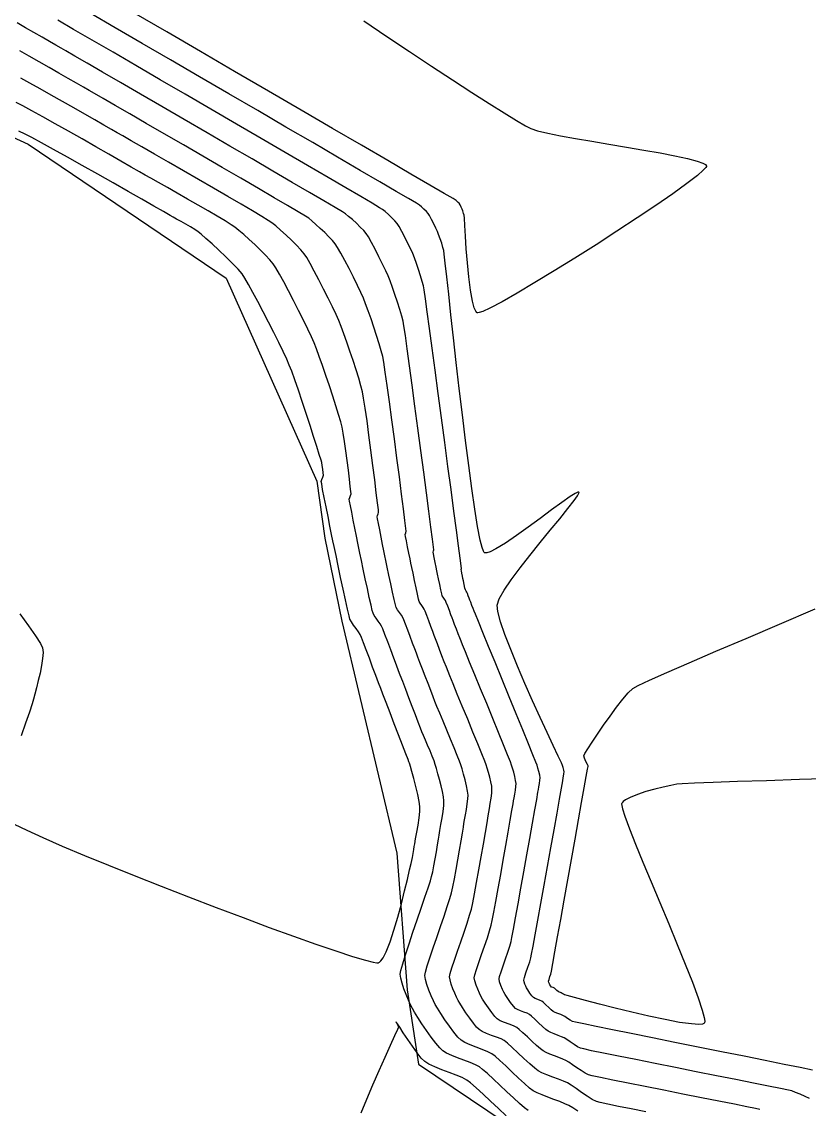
# Model space of a CAD drawing. Header units: metres. Extents: x 708941 to 724052, y 5405153 to 5413472.
# Drawn here: x 709587.8 to 709684.4, y 5411666 to 5411799.3 of the extents above; entities that cross this region are included whole.
import ezdxf

# ---------------------------------------------------------------- set-up
doc = ezdxf.new("R2010")
doc.units = ezdxf.units.M
doc.header["$LTSCALE"] = 12.7
doc.header["$MEASUREMENT"] = 0
for name, color, linetype in [('CONT-MJR1', 252, 'Continuous'), ('CONT-MNR1', 251, 'Continuous'), ('contornos2', 7, 'Continuous')]:
    doc.layers.add(name, color=color, linetype=linetype)

msp = doc.modelspace()

# ---------------------------------------------------------------- linework, layer by layer
at = {"layer": 'CONT-MJR1', "flags": 128}
for points, elevation in [([(709629.76, 5411799.42), (709632.57, 5411797.51), (709635.35, 5411795.65), (709638.05, 5411793.86), (709640.61, 5411792.19), (709642.98, 5411790.65), (709645.11, 5411789.29), (709646.96, 5411788.13), (709648.46, 5411787.22), (709649.56, 5411786.57), (709650.22, 5411786.22), (709651.05, 5411785.95), (709652.29, 5411785.65), (709653.85, 5411785.33), (709655.68, 5411784.99), (709657.68, 5411784.65), (709659.8, 5411784.3), (709661.95, 5411783.94), (709664.06, 5411783.58), (709666.06, 5411783.23), (709667.87, 5411782.88), (709669.42, 5411782.54), (709670.63, 5411782.22), (709671.31, 5411781.98), (709671.62, 5411781.8), (709671.72, 5411781.69), (709671.74, 5411781.64), (709671.74, 5411781.58), (709671.66, 5411781.43), (709671.36, 5411781.1), (709670.65, 5411780.48), (709669.33, 5411779.47), (709667.61, 5411778.22), (709665.56, 5411776.8), (709663.25, 5411775.25), (709660.78, 5411773.63), (709658.21, 5411771.97), (709655.62, 5411770.33), (709653.1, 5411768.77), (709650.72, 5411767.33), (709648.55, 5411766.05), (709646.69, 5411764.99), (709645.2, 5411764.21), (709644.33, 5411763.8), (709643.89, 5411763.65), (709643.71, 5411763.62), (709643.66, 5411763.63), (709643.59, 5411763.68), (709643.46, 5411763.84), (709643.28, 5411764.25), (709643.06, 5411765.06), (709642.82, 5411766.41), (709642.61, 5411768.02), (709642.44, 5411769.74), (709642.31, 5411771.45), (709642.2, 5411773.02), (709642.12, 5411774.32), (709642.07, 5411775.22), (709642.05, 5411775.58), (709641.98, 5411775.82), (709641.88, 5411776.11), (709641.8, 5411776.34), (709641.68, 5411776.58), (709641.54, 5411776.87), (709641.43, 5411777.05), (709641.33, 5411777.16), (709641.2, 5411777.29), (709641.08, 5411777.38), (709640.69, 5411777.62), (709639.58, 5411778.27), (709637.82, 5411779.29), (709635.5, 5411780.64), (709632.69, 5411782.28), (709629.47, 5411784.16), (709625.9, 5411786.24), (709622.07, 5411788.47), (709618.05, 5411790.82), (709613.91, 5411793.23), (709609.73, 5411795.66), (709605.59, 5411798.08), (709601.56, 5411800.42)], 235), ([(709655.98, 5411665.73), (709655.37, 5411666.14), (709654.89, 5411666.42), (709654.4, 5411666.64), (709653.77, 5411666.9), (709653.05, 5411667.16), (709652.31, 5411667.44), (709651.6, 5411667.72), (709650.98, 5411667.99), (709650.51, 5411668.24), (709650.07, 5411668.57), (709649.46, 5411669.11), (709648.72, 5411669.79), (709647.93, 5411670.53), (709647.15, 5411671.27), (709646.43, 5411671.93), (709645.84, 5411672.46), (709645.44, 5411672.77), (709644.94, 5411673.02), (709644.27, 5411673.29), (709643.52, 5411673.57), (709642.77, 5411673.86), (709642.12, 5411674.15), (709641.66, 5411674.43), (709641.28, 5411674.81), (709640.8, 5411675.41), (709640.25, 5411676.16), (709639.69, 5411676.95), (709639.18, 5411677.72), (709638.77, 5411678.37), (709638.51, 5411678.81), (709638.28, 5411679.28), (709638.01, 5411679.88), (709637.73, 5411680.57), (709637.48, 5411681.25), (709637.31, 5411681.88), (709637.23, 5411682.36), (709637.31, 5411682.79), (709637.52, 5411683.55), (709637.84, 5411684.55), (709638.24, 5411685.74), (709638.69, 5411687.03), (709639.14, 5411688.36), (709639.58, 5411689.64), (709639.98, 5411690.81), (709640.29, 5411691.79), (709640.49, 5411692.5), (709640.66, 5411693.25), (709640.86, 5411694.23), (709641.07, 5411695.35), (709641.28, 5411696.55), (709641.48, 5411697.74), (709641.67, 5411698.86), (709641.83, 5411699.82), (709641.95, 5411700.55), (709642.02, 5411700.99), (709642.1, 5411701.46), (709642.21, 5411702.07), (709642.33, 5411702.74), (709642.43, 5411703.41), (709642.5, 5411704.02), (709642.52, 5411704.49), (709642.46, 5411704.98), (709642.33, 5411705.62), (709642.16, 5411706.34), (709641.97, 5411707.06), (709641.79, 5411707.71), (709641.63, 5411708.21), (709641.47, 5411708.65), (709641.19, 5411709.36), (709640.81, 5411710.29), (709640.38, 5411711.34), (709639.92, 5411712.45), (709639.46, 5411713.55), (709639.05, 5411714.54), (709638.71, 5411715.37), (709638.47, 5411715.96), (709638.24, 5411716.55), (709637.95, 5411717.3), (709637.62, 5411718.16), (709637.28, 5411719.06), (709636.94, 5411719.94), (709636.63, 5411720.74), (709636.38, 5411721.42), (709636.19, 5411721.89), (709635.99, 5411722.43), (709635.73, 5411723.13), (709635.43, 5411723.92), (709635.13, 5411724.72), (709634.86, 5411725.43), (709634.65, 5411725.97), (709634.53, 5411726.26), (709634.36, 5411726.53), (709634.11, 5411726.88), (709633.87, 5411727.22), (709633.71, 5411727.5), (709633.62, 5411727.82), (709633.47, 5411728.47), (709633.27, 5411729.36), (709633.06, 5411730.38), (709632.83, 5411731.44), (709632.62, 5411732.44), (709632.45, 5411733.27), (709632.33, 5411733.83), (709632.21, 5411734.43), (709632.05, 5411735.22), (709631.87, 5411736.12), (709631.69, 5411737.02), (709631.54, 5411737.8), (709631.43, 5411738.37), (709631.39, 5411738.61), (709631.44, 5411738.78), (709631.52, 5411738.98), (709631.56, 5411739.14), (709631.53, 5411739.47), (709631.43, 5411740.31), (709631.28, 5411741.57), (709631.08, 5411743.14), (709630.86, 5411744.91), (709630.62, 5411746.78), (709630.38, 5411748.64), (709630.14, 5411750.39), (709629.92, 5411751.93), (709629.72, 5411753.14), (709629.58, 5411753.92), (709629.38, 5411754.68), (709629.12, 5411755.61), (709628.79, 5411756.65), (709628.43, 5411757.77), (709628.05, 5411758.91), (709627.67, 5411760.02), (709627.3, 5411761.05), (709626.96, 5411761.95), (709626.67, 5411762.68), (709626.34, 5411763.42), (709625.9, 5411764.35), (709625.38, 5411765.41), (709624.81, 5411766.54), (709624.23, 5411767.67), (709623.67, 5411768.73), (709623.16, 5411769.66), (709622.74, 5411770.39), (709622.43, 5411770.86), (709622.03, 5411771.34), (709621.5, 5411771.91), (709620.87, 5411772.53), (709620.21, 5411773.16), (709619.55, 5411773.76), (709618.95, 5411774.27), (709618.47, 5411774.66), (709618.04, 5411774.94), (709617.23, 5411775.43), (709616.09, 5411776.11), (709614.69, 5411776.94), (709613.07, 5411777.88), (709611.32, 5411778.91), (709609.48, 5411779.97), (709607.63, 5411781.04), (709605.81, 5411782.09), (709604.1, 5411783.08), (709602.55, 5411783.97), (709601.23, 5411784.72), (709600.2, 5411785.32), (709599.52, 5411785.71), (709598.82, 5411786.11), (709597.89, 5411786.64), (709596.78, 5411787.27), (709595.54, 5411787.99), (709594.2, 5411788.75), (709592.81, 5411789.54), (709591.42, 5411790.33), (709590.08, 5411791.08), (709588.82, 5411791.78), (709587.7, 5411792.4)], 240), ([(709687.59, 5411706.52), (709683.14, 5411706.38), (709679.1, 5411706.25), (709675.55, 5411706.14), (709672.59, 5411706.03), (709670.3, 5411705.95), (709668.77, 5411705.88), (709668.1, 5411705.82), (709667.39, 5411705.68), (709666.46, 5411705.47), (709665.41, 5411705.21), (709664.33, 5411704.91), (709663.29, 5411704.57), (709662.39, 5411704.21), (709661.83, 5411703.91), (709661.53, 5411703.69), (709661.4, 5411703.54), (709661.36, 5411703.46), (709661.34, 5411703.41), (709661.36, 5411703.23), (709661.46, 5411702.79), (709661.75, 5411701.9), (709662.31, 5411700.37), (709663.07, 5411698.47), (709663.97, 5411696.26), (709664.98, 5411693.84), (709666.04, 5411691.3), (709667.12, 5411688.71), (709668.17, 5411686.16), (709669.15, 5411683.75), (709670.02, 5411681.54), (709670.73, 5411679.63), (709671.24, 5411678.1), (709671.48, 5411677.21), (709671.54, 5411676.76), (709671.52, 5411676.58), (709671.49, 5411676.52), (709671.44, 5411676.48), (709671.25, 5411676.41), (709670.8, 5411676.37), (709669.92, 5411676.42), (709668.45, 5411676.62), (709666.67, 5411676.96), (709664.69, 5411677.38), (709662.61, 5411677.86), (709660.56, 5411678.36), (709658.62, 5411678.85), (709656.93, 5411679.3), (709655.57, 5411679.66), (709654.67, 5411679.91), (709654.33, 5411680), (709654.21, 5411680.07), (709654.06, 5411680.17), (709653.94, 5411680.25), (709653.92, 5411680.26), (709653.84, 5411680.29), (709653.7, 5411680.34), (709653.56, 5411680.41), (709653.42, 5411680.52), (709653.24, 5411680.7), (709653.11, 5411680.81), (709652.94, 5411680.88), (709652.77, 5411680.95), (709652.68, 5411681.06), (709652.57, 5411681.22), (709652.5, 5411681.34), (709652.43, 5411681.5), (709652.38, 5411681.66), (709652.45, 5411681.88), (709652.57, 5411682.25), (709652.67, 5411682.55), (709652.74, 5411682.91), (709652.91, 5411683.85), (709653.17, 5411685.28), (709653.49, 5411687.1), (709653.88, 5411689.24), (709654.3, 5411691.59), (709654.75, 5411694.08), (709655.2, 5411696.61), (709655.65, 5411699.09), (709656.07, 5411701.44), (709656.45, 5411703.56), (709656.77, 5411705.36), (709657.02, 5411706.76), (709657.18, 5411707.67), (709657.24, 5411707.99), (709657.23, 5411708.09), (709657.15, 5411708.25), (709656.97, 5411708.61), (709656.79, 5411709.02), (709656.73, 5411709.32), (709656.86, 5411709.58), (709657.21, 5411710.15), (709657.73, 5411710.97), (709658.39, 5411711.96), (709659.13, 5411713.05), (709659.93, 5411714.18), (709660.72, 5411715.26), (709661.48, 5411716.24), (709662.16, 5411717.03), (709662.71, 5411717.57), (709663.36, 5411717.92), (709664.78, 5411718.58), (709666.9, 5411719.53), (709669.64, 5411720.71), (709672.91, 5411722.12), (709676.62, 5411723.7), (709680.7, 5411725.44), (709685.07, 5411727.31)], 235)]:
    msp.add_lwpolyline(points, dxfattribs=dict(at, elevation=elevation))
at = {"layer": 'CONT-MNR1', "flags": 128}
for points, elevation in [([(709684.75, 5411670.77), (709683.22, 5411671.08), (709681.26, 5411671.47), (709678.94, 5411671.94), (709676.36, 5411672.46), (709673.6, 5411673.02), (709670.75, 5411673.59), (709667.89, 5411674.16), (709665.13, 5411674.72), (709662.54, 5411675.24), (709660.22, 5411675.72), (709658.24, 5411676.12), (709656.71, 5411676.43), (709655.7, 5411676.64), (709655.31, 5411676.73), (709655.04, 5411676.88), (709654.71, 5411677.1), (709654.38, 5411677.32), (709654.13, 5411677.48), (709653.88, 5411677.59), (709653.54, 5411677.72), (709653.2, 5411677.85), (709652.95, 5411677.97), (709652.73, 5411678.15), (709652.42, 5411678.43), (709652.08, 5411678.75), (709651.77, 5411679.04), (709651.58, 5411679.2), (709651.35, 5411679.31), (709651.06, 5411679.42), (709650.76, 5411679.53), (709650.55, 5411679.65), (709650.35, 5411679.87), (709650.09, 5411680.22), (709649.85, 5411680.59), (709649.7, 5411680.84), (709649.6, 5411681.04), (709649.49, 5411681.31), (709649.39, 5411681.59), (709649.35, 5411681.8), (709649.43, 5411682.11), (709649.62, 5411682.68), (709649.86, 5411683.37), (709650.08, 5411684.04), (709650.24, 5411684.54), (709650.32, 5411684.98), (709650.5, 5411685.95), (709650.76, 5411687.37), (709651.08, 5411689.16), (709651.45, 5411691.2), (709651.85, 5411693.43), (709652.26, 5411695.74), (709652.67, 5411698.04), (709653.07, 5411700.24), (709653.43, 5411702.26), (709653.73, 5411703.99), (709653.97, 5411705.35), (709654.13, 5411706.25), (709654.19, 5411706.59), (709654.23, 5411706.82), (709654.28, 5411707.1), (709654.3, 5411707.33), (709654.26, 5411707.56), (709654.18, 5411707.87), (709654.11, 5411708.11), (709653.96, 5411708.44), (709653.57, 5411709.28), (709652.97, 5411710.55), (709652.22, 5411712.16), (709651.36, 5411714.02), (709650.44, 5411716.06), (709649.5, 5411718.18), (709648.59, 5411720.29), (709647.76, 5411722.32), (709647.04, 5411724.17), (709646.49, 5411725.75), (709646.16, 5411726.99), (709646.08, 5411727.79), (709646.35, 5411728.55), (709646.95, 5411729.61), (709647.83, 5411730.9), (709648.9, 5411732.34), (709650.1, 5411733.88), (709651.36, 5411735.45), (709652.61, 5411736.97), (709653.76, 5411738.38), (709654.77, 5411739.62), (709655.54, 5411740.62), (709655.95, 5411741.2), (709656.11, 5411741.49), (709656.14, 5411741.6), (709656.12, 5411741.63), (709656.09, 5411741.65), (709655.98, 5411741.63), (709655.67, 5411741.48), (709655.06, 5411741.09), (709654.03, 5411740.37), (709652.77, 5411739.45), (709651.36, 5411738.41), (709649.89, 5411737.33), (709648.45, 5411736.3), (709647.11, 5411735.39), (709645.95, 5411734.68), (709645.22, 5411734.32), (709644.81, 5411734.19), (709644.61, 5411734.18), (709644.54, 5411734.2), (709644.49, 5411734.24), (709644.4, 5411734.39), (709644.25, 5411734.83), (709644.02, 5411735.76), (709643.7, 5411737.42), (709643.36, 5411739.55), (709642.99, 5411742.08), (709642.61, 5411744.91), (709642.22, 5411747.95), (709641.83, 5411751.13), (709641.45, 5411754.34), (709641.08, 5411757.52), (709640.74, 5411760.56), (709640.43, 5411763.39), (709640.15, 5411765.91), (709639.92, 5411768.05), (709639.73, 5411769.7), (709639.61, 5411770.8), (709639.55, 5411771.25), (709639.45, 5411771.65), (709639.29, 5411772.17), (709639.1, 5411772.71), (709638.92, 5411773.22), (709638.77, 5411773.61), (709638.59, 5411774.01), (709638.33, 5411774.53), (709638.05, 5411775.07), (709637.8, 5411775.54), (709637.63, 5411775.82), (709637.42, 5411776.06), (709637.12, 5411776.35), (709636.81, 5411776.63), (709636.56, 5411776.84), (709636.2, 5411777.06), (709635.23, 5411777.63), (709633.71, 5411778.51), (709631.72, 5411779.68), (709629.3, 5411781.09), (709626.53, 5411782.7), (709623.48, 5411784.49), (709620.19, 5411786.4), (709616.74, 5411788.41), (709613.2, 5411790.48), (709609.61, 5411792.56), (709606.06, 5411794.64), (709602.59, 5411796.65), (709599.28, 5411798.58), (709596.19, 5411800.38)], 236), ([(709678.31, 5411665.93), (709677.78, 5411666.05), (709676.7, 5411666.28), (709675.17, 5411666.59), (709673.28, 5411666.96), (709671.14, 5411667.38), (709668.86, 5411667.83), (709666.53, 5411668.29), (709664.25, 5411668.74), (709662.14, 5411669.16), (709660.28, 5411669.54), (709658.78, 5411669.84), (709657.75, 5411670.07), (709657.28, 5411670.19), (709656.88, 5411670.39), (709656.4, 5411670.7), (709655.87, 5411671.05), (709655.34, 5411671.42), (709654.88, 5411671.73), (709654.51, 5411671.95), (709654.14, 5411672.12), (709653.65, 5411672.31), (709653.11, 5411672.51), (709652.57, 5411672.72), (709652.09, 5411672.92), (709651.73, 5411673.11), (709651.4, 5411673.36), (709650.93, 5411673.78), (709650.38, 5411674.29), (709649.8, 5411674.83), (709649.26, 5411675.34), (709648.81, 5411675.75), (709648.51, 5411675.99), (709648.11, 5411676.18), (709647.58, 5411676.39), (709647, 5411676.6), (709646.47, 5411676.82), (709646.1, 5411677.04), (709645.82, 5411677.33), (709645.44, 5411677.81), (709645.03, 5411678.39), (709644.63, 5411678.97), (709644.31, 5411679.48), (709644.1, 5411679.83), (709643.93, 5411680.19), (709643.71, 5411680.68), (709643.51, 5411681.2), (709643.36, 5411681.7), (709643.29, 5411682.08), (709643.37, 5411682.44), (709643.56, 5411683.1), (709643.85, 5411683.96), (709644.19, 5411684.95), (709644.55, 5411685.98), (709644.89, 5411686.97), (709645.17, 5411687.85), (709645.37, 5411688.52), (709645.49, 5411689.12), (709645.69, 5411690.12), (709645.94, 5411691.45), (709646.22, 5411693.02), (709646.53, 5411694.74), (709646.84, 5411696.52), (709647.15, 5411698.29), (709647.44, 5411699.95), (709647.7, 5411701.41), (709647.9, 5411702.6), (709648.04, 5411703.42), (709648.11, 5411703.79), (709648.17, 5411704.14), (709648.25, 5411704.6), (709648.33, 5411705.1), (709648.39, 5411705.55), (709648.41, 5411705.91), (709648.36, 5411706.27), (709648.26, 5411706.76), (709648.12, 5411707.29), (709647.99, 5411707.78), (709647.87, 5411708.16), (709647.72, 5411708.55), (709647.38, 5411709.41), (709646.87, 5411710.65), (709646.25, 5411712.18), (709645.55, 5411713.89), (709644.81, 5411715.7), (709644.06, 5411717.52), (709643.35, 5411719.24), (709642.72, 5411720.78), (709642.2, 5411722.05), (709641.84, 5411722.93), (709641.67, 5411723.36), (709641.51, 5411723.76), (709641.31, 5411724.28), (709641.09, 5411724.85), (709640.88, 5411725.41), (709640.7, 5411725.89), (709640.57, 5411726.22), (709640.42, 5411726.61), (709640.23, 5411727.12), (709640.03, 5411727.66), (709639.86, 5411728.1), (709639.77, 5411728.33), (709639.65, 5411728.51), (709639.48, 5411728.74), (709639.37, 5411728.93), (709639.31, 5411729.17), (709639.19, 5411729.67), (709639.06, 5411730.32), (709638.91, 5411731), (709638.79, 5411731.59), (709638.71, 5411731.99), (709638.62, 5411732.42), (709638.5, 5411733), (709638.38, 5411733.61), (709638.29, 5411734.08), (709638.25, 5411734.29), (709638.29, 5411734.42), (709638.33, 5411734.55), (709638.29, 5411734.9), (709638.17, 5411735.86), (709637.97, 5411737.36), (709637.72, 5411739.29), (709637.42, 5411741.56), (709637.09, 5411744.07), (709636.74, 5411746.74), (709636.38, 5411749.48), (709636.02, 5411752.18), (709635.67, 5411754.77), (709635.35, 5411757.13), (709635.07, 5411759.19), (709634.84, 5411760.85), (709634.66, 5411762.01), (709634.56, 5411762.59), (709634.4, 5411763.23), (709634.16, 5411764.03), (709633.87, 5411764.93), (709633.56, 5411765.85), (709633.25, 5411766.74), (709632.96, 5411767.53), (709632.72, 5411768.14), (709632.43, 5411768.78), (709632.04, 5411769.59), (709631.59, 5411770.5), (709631.12, 5411771.41), (709630.67, 5411772.25), (709630.3, 5411772.92), (709630.03, 5411773.34), (709629.73, 5411773.7), (709629.31, 5411774.13), (709628.83, 5411774.6), (709628.34, 5411775.06), (709627.88, 5411775.45), (709627.51, 5411775.75), (709627.13, 5411775.99), (709626.22, 5411776.53), (709624.85, 5411777.34), (709623.08, 5411778.38), (709620.98, 5411779.61), (709618.61, 5411780.99), (709616.04, 5411782.49), (709613.32, 5411784.07), (709610.54, 5411785.69), (709607.74, 5411787.32), (709604.99, 5411788.91), (709602.36, 5411790.44), (709599.92, 5411791.86), (709597.71, 5411793.14), (709595.82, 5411794.24), (709594.3, 5411795.11), (709593.22, 5411795.74), (709592.64, 5411796.07), (709592, 5411796.44), (709591.21, 5411796.9), (709590.3, 5411797.42), (709589.31, 5411797.99), (709588.28, 5411798.58), (709587.25, 5411799.16)], 238), ([(709684.37, 5411667.3), (709683.86, 5411667.53), (709683.25, 5411667.8), (709682.66, 5411668.04), (709682.21, 5411668.21), (709681.79, 5411668.3), (709680.81, 5411668.51), (709679.35, 5411668.8), (709677.5, 5411669.17), (709675.35, 5411669.6), (709672.98, 5411670.08), (709670.49, 5411670.57), (709667.95, 5411671.08), (709665.46, 5411671.58), (709663.1, 5411672.05), (709660.96, 5411672.48), (709659.12, 5411672.86), (709657.67, 5411673.15), (709656.7, 5411673.36), (709656.29, 5411673.46), (709655.95, 5411673.64), (709655.52, 5411673.92), (709655.06, 5411674.23), (709654.64, 5411674.52), (709654.32, 5411674.72), (709653.99, 5411674.86), (709653.56, 5411675.03), (709653.09, 5411675.2), (709652.66, 5411675.38), (709652.34, 5411675.54), (709652.06, 5411675.76), (709651.64, 5411676.13), (709651.17, 5411676.58), (709650.7, 5411677.02), (709650.3, 5411677.38), (709650.04, 5411677.59), (709649.76, 5411677.73), (709649.38, 5411677.88), (709648.97, 5411678.03), (709648.59, 5411678.19), (709648.33, 5411678.34), (709648.08, 5411678.62), (709647.74, 5411679.06), (709647.39, 5411679.56), (709647.09, 5411680.02), (709646.9, 5411680.33), (709646.74, 5411680.67), (709646.55, 5411681.13), (709646.39, 5411681.58), (709646.32, 5411681.94), (709646.39, 5411682.25), (709646.57, 5411682.83), (709646.82, 5411683.57), (709647.11, 5411684.4), (709647.39, 5411685.23), (709647.64, 5411685.97), (709647.8, 5411686.53), (709647.91, 5411687.04), (709648.1, 5411688.04), (709648.35, 5411689.44), (709648.66, 5411691.14), (709649.01, 5411693.06), (709649.37, 5411695.09), (709649.74, 5411697.16), (709650.09, 5411699.18), (709650.42, 5411701.04), (709650.71, 5411702.67), (709650.94, 5411703.96), (709651.09, 5411704.83), (709651.15, 5411705.19), (709651.21, 5411705.5), (709651.28, 5411705.9), (709651.34, 5411706.31), (709651.35, 5411706.62), (709651.31, 5411706.94), (709651.21, 5411707.37), (709651.09, 5411707.8), (709650.99, 5411708.14), (709650.84, 5411708.51), (709650.47, 5411709.43), (709649.92, 5411710.79), (709649.23, 5411712.5), (709648.43, 5411714.44), (709647.57, 5411716.54), (709646.7, 5411718.68), (709645.84, 5411720.77), (709645.04, 5411722.72), (709644.35, 5411724.42), (709643.79, 5411725.77), (709643.42, 5411726.69), (709643.27, 5411727.06), (709643.15, 5411727.36), (709643, 5411727.75), (709642.86, 5411728.13), (709642.76, 5411728.39), (709642.67, 5411728.62), (709642.55, 5411728.93), (709642.45, 5411729.21), (709642.39, 5411729.36), (709642.29, 5411729.5), (709642.2, 5411729.64), (709642.15, 5411729.86), (709642.06, 5411730.29), (709641.96, 5411730.75), (709641.89, 5411731.06), (709641.84, 5411731.33), (709641.77, 5411731.68), (709641.71, 5411731.99), (709641.68, 5411732.13), (709641.7, 5411732.19), (709641.72, 5411732.25), (709641.68, 5411732.59), (709641.55, 5411733.55), (709641.35, 5411735.04), (709641.09, 5411736.99), (709640.79, 5411739.32), (709640.44, 5411741.94), (709640.06, 5411744.78), (709639.67, 5411747.74), (709639.27, 5411750.76), (709638.87, 5411753.74), (709638.48, 5411756.61), (709638.12, 5411759.29), (709637.8, 5411761.69), (709637.52, 5411763.74), (709637.29, 5411765.34), (709637.14, 5411766.43), (709637.06, 5411766.92), (709636.91, 5411767.46), (709636.71, 5411768.15), (709636.46, 5411768.92), (709636.2, 5411769.67), (709635.95, 5411770.35), (709635.74, 5411770.88), (709635.5, 5411771.42), (709635.16, 5411772.12), (709634.77, 5411772.88), (709634.39, 5411773.61), (709634.06, 5411774.21), (709633.83, 5411774.58), (709633.56, 5411774.89), (709633.18, 5411775.28), (709632.76, 5411775.67), (709632.36, 5411776.03), (709632.04, 5411776.29), (709631.68, 5411776.51), (709630.77, 5411777.05), (709629.37, 5411777.87), (709627.55, 5411778.94), (709625.36, 5411780.22), (709622.86, 5411781.68), (709620.11, 5411783.28), (709617.18, 5411784.99), (709614.12, 5411786.77), (709610.99, 5411788.59), (709607.85, 5411790.42), (709604.77, 5411792.21), (709601.8, 5411793.94), (709599, 5411795.57), (709596.44, 5411797.06), (709594.17, 5411798.38), (709592.25, 5411799.49)], 237), ([(709664.3, 5411665.66), (709662.54, 5411666), (709660.96, 5411666.32), (709659.66, 5411666.58), (709658.73, 5411666.79), (709658.26, 5411666.92), (709657.75, 5411667.18), (709657.13, 5411667.57), (709656.45, 5411668.03), (709655.77, 5411668.5), (709655.17, 5411668.9), (709654.7, 5411669.19), (709654.22, 5411669.4), (709653.6, 5411669.65), (709652.9, 5411669.91), (709652.2, 5411670.17), (709651.58, 5411670.43), (709651.12, 5411670.67), (709650.7, 5411671), (709650.1, 5411671.53), (709649.38, 5411672.19), (709648.64, 5411672.89), (709647.94, 5411673.55), (709647.36, 5411674.07), (709646.97, 5411674.38), (709646.57, 5411674.59), (709646.02, 5411674.81), (709645.4, 5411675.03), (709644.79, 5411675.27), (709644.26, 5411675.5), (709643.88, 5411675.73), (709643.58, 5411676.04), (709643.18, 5411676.54), (709642.73, 5411677.15), (709642.27, 5411677.8), (709641.86, 5411678.43), (709641.52, 5411678.96), (709641.31, 5411679.32), (709641.12, 5411679.7), (709640.9, 5411680.19), (709640.67, 5411680.75), (709640.47, 5411681.32), (709640.32, 5411681.82), (709640.26, 5411682.22), (709640.34, 5411682.62), (709640.54, 5411683.31), (709640.85, 5411684.24), (709641.22, 5411685.33), (709641.62, 5411686.5), (709642.03, 5411687.67), (709642.4, 5411688.78), (709642.71, 5411689.76), (709642.93, 5411690.51), (709643.1, 5411691.28), (709643.32, 5411692.4), (709643.58, 5411693.78), (709643.85, 5411695.32), (709644.13, 5411696.92), (709644.4, 5411698.48), (709644.65, 5411699.9), (709644.85, 5411701.09), (709644.99, 5411701.96), (709645.06, 5411702.39), (709645.15, 5411702.86), (709645.25, 5411703.47), (709645.36, 5411704.12), (709645.44, 5411704.73), (709645.46, 5411705.2), (709645.42, 5411705.59), (709645.31, 5411706.1), (709645.18, 5411706.68), (709645.02, 5411707.26), (709644.88, 5411707.78), (709644.75, 5411708.19), (709644.58, 5411708.64), (709644.22, 5411709.53), (709643.72, 5411710.77), (709643.13, 5411712.22), (709642.48, 5411713.8), (709641.82, 5411715.39), (709641.21, 5411716.87), (709640.68, 5411718.15), (709640.29, 5411719.12), (709640.07, 5411719.66), (709639.87, 5411720.17), (709639.61, 5411720.83), (709639.33, 5411721.57), (709639.04, 5411722.33), (709638.77, 5411723.04), (709638.54, 5411723.64), (709638.38, 5411724.06), (709638.2, 5411724.53), (709637.97, 5411725.17), (709637.71, 5411725.86), (709637.46, 5411726.52), (709637.26, 5411727.03), (709637.15, 5411727.29), (709637.02, 5411727.5), (709636.84, 5411727.75), (709636.66, 5411728.01), (709636.54, 5411728.22), (709636.46, 5411728.5), (709636.32, 5411729.11), (709636.15, 5411729.91), (709635.96, 5411730.8), (709635.78, 5411731.68), (709635.62, 5411732.41), (709635.52, 5411732.91), (709635.41, 5411733.44), (709635.27, 5411734.16), (709635.11, 5411734.94), (709634.97, 5411735.67), (709634.86, 5411736.21), (709634.82, 5411736.45), (709634.88, 5411736.65), (709634.95, 5411736.84), (709634.91, 5411737.19), (709634.79, 5411738.14), (709634.61, 5411739.57), (709634.38, 5411741.4), (709634.1, 5411743.5), (709633.81, 5411745.79), (709633.5, 5411748.16), (709633.19, 5411750.5), (709632.89, 5411752.72), (709632.61, 5411754.7), (709632.38, 5411756.36), (709632.19, 5411757.58), (709632.07, 5411758.25), (709631.89, 5411758.96), (709631.63, 5411759.84), (709631.32, 5411760.83), (709630.98, 5411761.87), (709630.63, 5411762.9), (709630.28, 5411763.87), (709629.97, 5411764.73), (709629.69, 5411765.41), (709629.38, 5411766.11), (709628.96, 5411766.99), (709628.47, 5411768), (709627.94, 5411769.04), (709627.41, 5411770.04), (709626.93, 5411770.94), (709626.52, 5411771.65), (709626.23, 5411772.1), (709625.91, 5411772.49), (709625.47, 5411772.96), (709624.96, 5411773.47), (709624.41, 5411773.98), (709623.87, 5411774.47), (709623.39, 5411774.89), (709622.99, 5411775.21), (709622.58, 5411775.47), (709621.69, 5411776), (709620.39, 5411776.77), (709618.74, 5411777.74), (709616.82, 5411778.87), (709614.67, 5411780.12), (709612.38, 5411781.45), (709610.01, 5411782.83), (709607.63, 5411784.21), (709605.29, 5411785.57), (709603.08, 5411786.85), (709601.05, 5411788.02), (709599.26, 5411789.05), (709597.8, 5411789.9), (709596.71, 5411790.53), (709596.08, 5411790.89), (709595.4, 5411791.28), (709594.53, 5411791.78), (709593.5, 5411792.37), (709592.37, 5411793.02), (709591.16, 5411793.71), (709589.93, 5411794.41), (709588.73, 5411795.09), (709587.58, 5411795.73)], 239), ([(709649.91, 5411665.8), (709649.46, 5411666.14), (709648.83, 5411666.68), (709648.09, 5411667.35), (709647.27, 5411668.12), (709646.44, 5411668.9), (709645.63, 5411669.66), (709644.91, 5411670.33), (709644.31, 5411670.85), (709643.91, 5411671.16), (709643.42, 5411671.42), (709642.77, 5411671.69), (709642.02, 5411671.97), (709641.25, 5411672.26), (709640.52, 5411672.55), (709639.89, 5411672.84), (709639.43, 5411673.12), (709639.06, 5411673.5), (709638.57, 5411674.09), (709638.02, 5411674.82), (709637.44, 5411675.64), (709636.87, 5411676.46), (709636.37, 5411677.22), (709635.97, 5411677.86), (709635.71, 5411678.31), (709635.48, 5411678.76), (709635.22, 5411679.36), (709634.93, 5411680.03), (709634.66, 5411680.73), (709634.43, 5411681.42), (709634.27, 5411682.02), (709634.2, 5411682.51), (709634.28, 5411682.97), (709634.51, 5411683.8), (709634.86, 5411684.92), (709635.29, 5411686.24), (709635.77, 5411687.69), (709636.28, 5411689.18), (709636.77, 5411690.63), (709637.23, 5411691.97), (709637.62, 5411693.11), (709637.91, 5411693.98), (709638.06, 5411694.49), (709638.19, 5411695.07), (709638.34, 5411695.82), (709638.49, 5411696.67), (709638.64, 5411697.54), (709638.78, 5411698.37), (709638.89, 5411699.07), (709638.97, 5411699.59), (709639.07, 5411700.16), (709639.2, 5411700.88), (709639.35, 5411701.69), (709639.47, 5411702.49), (709639.55, 5411703.21), (709639.57, 5411703.78), (709639.52, 5411704.27), (709639.4, 5411704.91), (709639.23, 5411705.63), (709639.04, 5411706.39), (709638.84, 5411707.11), (709638.66, 5411707.75), (709638.51, 5411708.24), (709638.35, 5411708.7), (709638.12, 5411709.28), (709637.86, 5411709.92), (709637.57, 5411710.59), (709637.3, 5411711.23), (709637.06, 5411711.8), (709636.87, 5411712.26), (709636.69, 5411712.71), (709636.42, 5411713.42), (709636.07, 5411714.32), (709635.68, 5411715.34), (709635.27, 5411716.41), (709634.88, 5411717.45), (709634.51, 5411718.4), (709634.21, 5411719.18), (709634, 5411719.73), (709633.75, 5411720.4), (709633.42, 5411721.29), (709633.05, 5411722.29), (709632.67, 5411723.29), (709632.33, 5411724.18), (709632.07, 5411724.86), (709631.92, 5411725.22), (709631.75, 5411725.49), (709631.51, 5411725.82), (709631.26, 5411726.18), (709631.03, 5411726.52), (709630.88, 5411726.79), (709630.78, 5411727.12), (709630.63, 5411727.79), (709630.42, 5411728.73), (709630.18, 5411729.83), (709629.93, 5411731.01), (709629.68, 5411732.18), (709629.46, 5411733.26), (709629.27, 5411734.15), (709629.15, 5411734.76), (709629.02, 5411735.39), (709628.84, 5411736.24), (709628.65, 5411737.21), (709628.45, 5411738.21), (709628.26, 5411739.16), (709628.11, 5411739.96), (709628, 5411740.53), (709627.96, 5411740.77), (709628.02, 5411740.98), (709628.12, 5411741.23), (709628.18, 5411741.44), (709628.16, 5411741.7), (709628.09, 5411742.32), (709627.99, 5411743.22), (709627.86, 5411744.32), (709627.71, 5411745.51), (709627.55, 5411746.72), (709627.39, 5411747.86), (709627.23, 5411748.85), (709627.08, 5411749.59), (709626.91, 5411750.26), (709626.65, 5411751.15), (709626.32, 5411752.23), (709625.94, 5411753.42), (709625.53, 5411754.67), (709625.1, 5411755.94), (709624.68, 5411757.15), (709624.29, 5411758.26), (709623.93, 5411759.21), (709623.64, 5411759.95), (709623.32, 5411760.68), (709622.87, 5411761.62), (709622.34, 5411762.71), (709621.75, 5411763.9), (709621.13, 5411765.12), (709620.52, 5411766.31), (709619.93, 5411767.42), (709619.4, 5411768.38), (709618.95, 5411769.13), (709618.63, 5411769.63), (709618.23, 5411770.11), (709617.7, 5411770.69), (709617.07, 5411771.32), (709616.4, 5411771.98), (709615.7, 5411772.62), (709615.04, 5411773.21), (709614.44, 5411773.72), (709613.94, 5411774.12), (709613.48, 5411774.43), (709612.74, 5411774.89), (709611.78, 5411775.47), (709610.66, 5411776.13), (709609.43, 5411776.84), (709608.15, 5411777.57), (709606.88, 5411778.29), (709605.67, 5411778.98), (709604.57, 5411779.6), (709603.65, 5411780.13), (709602.95, 5411780.52), (709602.26, 5411780.92), (709601.24, 5411781.5), (709599.97, 5411782.23), (709598.5, 5411783.07), (709596.9, 5411783.99), (709595.22, 5411784.94), (709593.54, 5411785.89), (709591.91, 5411786.81), (709590.39, 5411787.65), (709589.05, 5411788.39), (709587.94, 5411788.99), (709587.14, 5411789.4)], 241), ([(709586.88, 5411700.92), (709588.42, 5411700.17), (709590.41, 5411699.27), (709592.78, 5411698.24), (709595.49, 5411697.1), (709598.45, 5411695.88), (709601.61, 5411694.61), (709604.91, 5411693.31), (709608.27, 5411692), (709611.63, 5411690.7), (709614.94, 5411689.46), (709618.13, 5411688.27), (709621.12, 5411687.18), (709623.87, 5411686.21), (709626.3, 5411685.38), (709628.35, 5411684.71), (709629.96, 5411684.24), (709630.89, 5411684.01), (709631.35, 5411683.94), (709631.54, 5411683.94), (709631.59, 5411683.96), (709631.68, 5411684.01), (709631.85, 5411684.17), (709632.11, 5411684.54), (709632.48, 5411685.28), (709632.96, 5411686.49), (709633.44, 5411687.94), (709633.91, 5411689.53), (709634.35, 5411691.16), (709634.75, 5411692.73), (709635.09, 5411694.15), (709635.36, 5411695.31), (709635.54, 5411696.12), (709635.62, 5411696.48), (709635.7, 5411696.85), (709635.79, 5411697.33), (709635.87, 5411697.81), (709635.93, 5411698.19), (709635.99, 5411698.52), (709636.1, 5411699.13), (709636.25, 5411699.93), (709636.39, 5411700.82), (709636.52, 5411701.7), (709636.61, 5411702.48), (709636.63, 5411703.07), (709636.54, 5411703.69), (709636.36, 5411704.56), (709636.13, 5411705.54), (709635.87, 5411706.53), (709635.64, 5411707.39), (709635.47, 5411708.01), (709635.39, 5411708.26), (709635.33, 5411708.41), (709635.27, 5411708.56), (709635.17, 5411708.84), (709634.89, 5411709.55), (709634.49, 5411710.6), (709634, 5411711.86), (709633.48, 5411713.23), (709632.96, 5411714.59), (709632.48, 5411715.84), (709632.08, 5411716.87), (709631.82, 5411717.57), (709631.56, 5411718.25), (709631.22, 5411719.16), (709630.83, 5411720.19), (709630.43, 5411721.26), (709630.05, 5411722.28), (709629.71, 5411723.17), (709629.45, 5411723.83), (709629.3, 5411724.18), (709629.1, 5411724.51), (709628.81, 5411724.91), (709628.5, 5411725.34), (709628.23, 5411725.75), (709628.05, 5411726.07), (709627.93, 5411726.47), (709627.74, 5411727.29), (709627.49, 5411728.41), (709627.21, 5411729.74), (709626.9, 5411731.17), (709626.61, 5411732.58), (709626.34, 5411733.88), (709626.11, 5411734.95), (709625.96, 5411735.68), (709625.8, 5411736.45), (709625.6, 5411737.47), (709625.36, 5411738.64), (709625.12, 5411739.84), (709624.89, 5411740.98), (709624.7, 5411741.95), (709624.58, 5411742.64), (709624.53, 5411742.93), (709624.6, 5411743.18), (709624.72, 5411743.49), (709624.79, 5411743.73), (709624.78, 5411744), (709624.72, 5411744.44), (709624.65, 5411744.91), (709624.59, 5411745.26), (709624.5, 5411745.56), (709624.29, 5411746.25), (709623.98, 5411747.23), (709623.59, 5411748.45), (709623.15, 5411749.82), (709622.68, 5411751.28), (709622.19, 5411752.75), (709621.72, 5411754.15), (709621.29, 5411755.41), (709620.91, 5411756.45), (709620.61, 5411757.21), (709620.3, 5411757.93), (709619.86, 5411758.87), (709619.32, 5411759.98), (709618.72, 5411761.2), (709618.08, 5411762.48), (709617.42, 5411763.76), (709616.77, 5411765), (709616.16, 5411766.13), (709615.62, 5411767.11), (709615.17, 5411767.88), (709614.83, 5411768.39), (709614.34, 5411768.97), (709613.66, 5411769.69), (709612.85, 5411770.48), (709611.99, 5411771.3), (709611.14, 5411772.07), (709610.39, 5411772.75), (709609.79, 5411773.27), (709609.42, 5411773.57), (709609.03, 5411773.84), (709608.51, 5411774.15), (709607.93, 5411774.49), (709607.34, 5411774.81), (709606.8, 5411775.11), (709606.39, 5411775.34), (709605.99, 5411775.57), (709605.17, 5411776.04), (709603.99, 5411776.71), (709602.52, 5411777.55), (709600.84, 5411778.51), (709599.02, 5411779.55), (709597.12, 5411780.62), (709595.22, 5411781.69), (709593.4, 5411782.72), (709591.71, 5411783.66), (709590.24, 5411784.47), (709589.05, 5411785.11), (709588.22, 5411785.54), (709587.45, 5411785.9)], 242), ([(709587.58, 5411726.72), (709588.65, 5411725.25), (709589.51, 5411724.01), (709590.1, 5411723.08), (709590.37, 5411722.54), (709590.42, 5411721.96), (709590.37, 5411721.22), (709590.23, 5411720.36), (709590.05, 5411719.45), (709589.83, 5411718.52), (709589.61, 5411717.65), (709589.41, 5411716.88), (709589.26, 5411716.26), (709589.09, 5411715.66), (709588.75, 5411714.64), (709588.29, 5411713.31), (709587.75, 5411711.76)], 242), ([(709647.2, 5411665.16), (709646.26, 5411666.04), (709645.29, 5411666.95), (709644.36, 5411667.82), (709643.53, 5411668.59), (709642.84, 5411669.19), (709642.37, 5411669.55), (709641.81, 5411669.85), (709641.06, 5411670.16), (709640.2, 5411670.49), (709639.31, 5411670.82), (709638.46, 5411671.15), (709637.73, 5411671.49), (709637.21, 5411671.82), (709636.79, 5411672.24), (709636.27, 5411672.9), (709635.7, 5411673.69), (709635.13, 5411674.53), (709634.59, 5411675.34), (709634.15, 5411676.02), (709633.89, 5411676.42), (709633.77, 5411676.6), (709633.73, 5411676.66), (709633.73, 5411676.67), (709633.73, 5411676.66), (709633.74, 5411676.61), (709633.81, 5411676.48), (709633.92, 5411676.26), (709634, 5411676.04), (709633.87, 5411675.73), (709633.51, 5411674.95), (709632.97, 5411673.78), (709632.31, 5411672.32), (709631.57, 5411670.66), (709630.8, 5411668.91), (709630.06, 5411667.15), (709629.4, 5411665.48)], 242)]:
    msp.add_lwpolyline(points, dxfattribs=dict(at, elevation=elevation))
at = {"layer": 'contornos2', "color": 30}
msp.add_lwpolyline([(709557.48, 5411798.51), (709588.58, 5411784.29), (709612.88, 5411767.86), (709623.98, 5411742.97), (709624.95, 5411735.98), (709627.04, 5411725.82), (709633.78, 5411697.35), (709635.07, 5411680.59), (709636.46, 5411671.51), (709636.46, 5411671.51), (709649.18, 5411662.9), (709658.77, 5411657.29), (709661.51, 5411656.1), (709671.75, 5411652.63), (709677.44, 5411650.27), (709685.03, 5411649.27), (709685.03, 5411649.27), (709685.03, 5411649.27), (709716.85, 5411660.94), (709735.43, 5411664.3), (709751.58, 5411675.44), (709757.78, 5411680.05), (709769.28, 5411689.26), (709795.87, 5411708.83)], dxfattribs=at)

doc.saveas('drawing.dxf')
